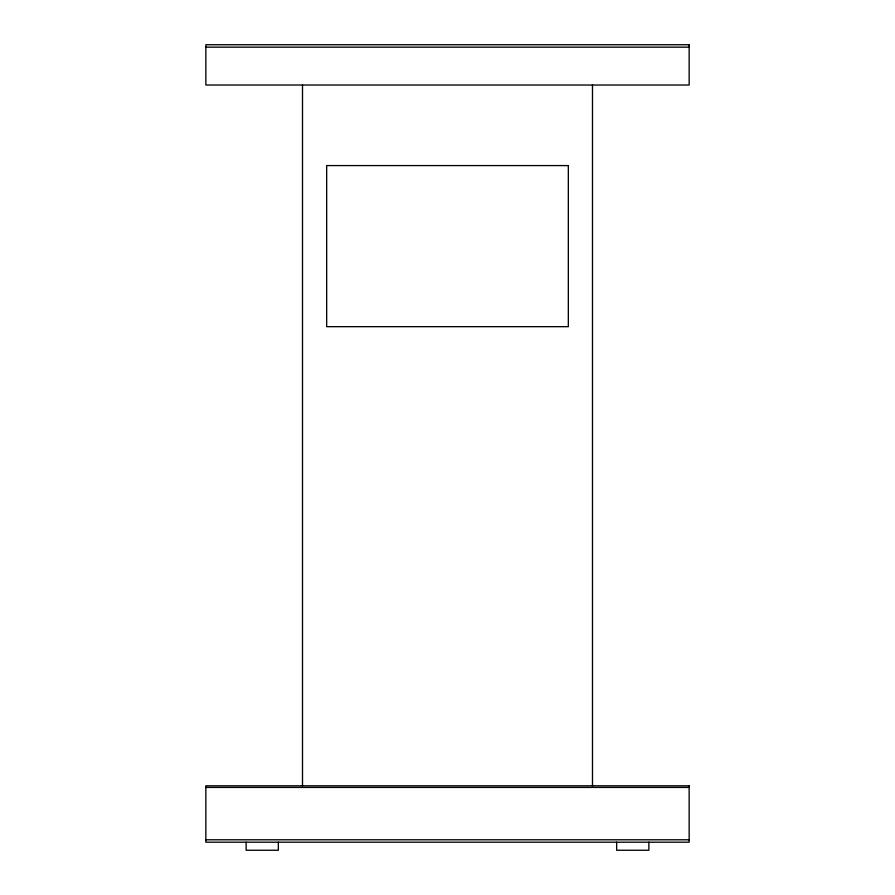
<?xml version="1.0" encoding="UTF-8"?>
<svg xmlns="http://www.w3.org/2000/svg" width="895" height="895" viewBox="0 0 895 895"><rect width="100%" height="100%" fill="white"/><g stroke="black" fill="none" stroke-linecap="round" stroke-linejoin="round"><path stroke-width="1.34" d="M205.85 47.166L689.15 47.166M205.85 787.421L689.15 787.421M205.85 839.778L689.15 839.778M648.875 842.195L648.875 850.25L616.655 850.25L616.655 842.195M592.49 85.025L592.49 785.81M302.51 85.025L302.51 785.81M278.345 842.195L278.345 850.25L246.125 850.25L246.125 842.195M689.15 44.75L205.85 44.75L205.85 85.025L689.15 85.025L689.15 44.75M568.325 165.575L326.675 165.575L326.675 326.675L568.325 326.675L568.325 165.575M689.15 785.81L205.85 785.81L205.85 842.195L689.15 842.195L689.15 785.81"/></g></svg>
